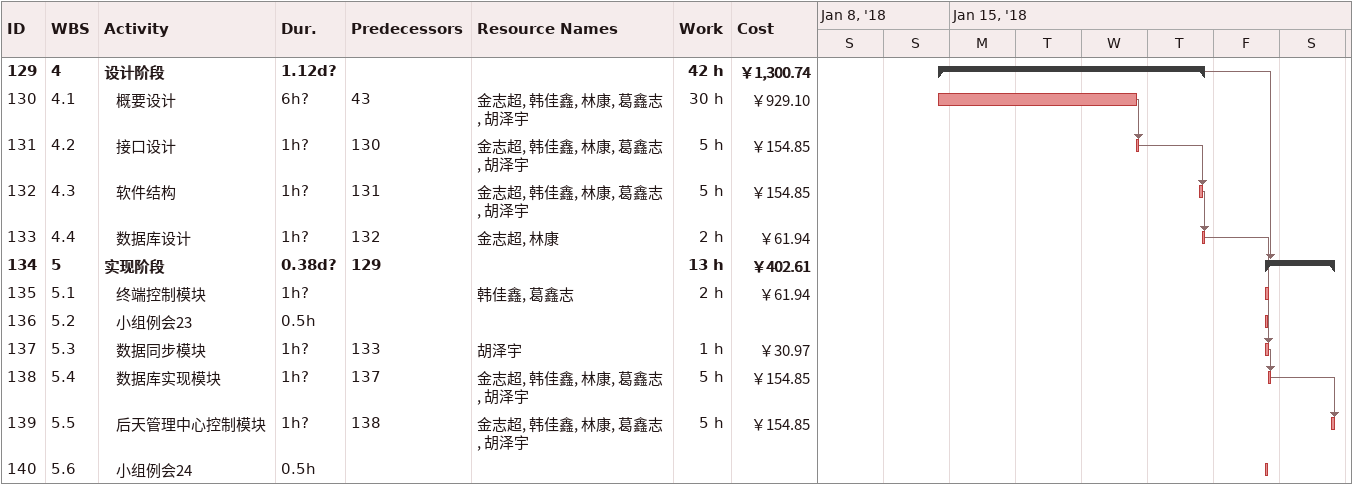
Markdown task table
| ID | WBS | Task | Duration | Start | Finish | Predecessors | Resources | Work (h) | Cost (￥) |
|---|---|---|---|---|---|---|---|---|---|
| 129 | 4 | **设计阶段** | 1.12d? | 2018-01-14 | 2018-01-18 |  |  | 42 | 1300.74 |
| 130 | 4.1 | 概要设计 | 6h? | 2018-01-14 | 2018-01-17 | 43 | 金志超, 韩佳鑫, 林康, 葛鑫志, 胡泽宇 | 30 | 929.10 |
| 131 | 4.2 | 接口设计 | 1h? | 2018-01-17 | 2018-01-17 | 130 | 金志超, 韩佳鑫, 林康, 葛鑫志, 胡泽宇 | 5 | 154.85 |
| 132 | 4.3 | 软件结构 | 1h? | 2018-01-18 | 2018-01-18 | 131 | 金志超, 韩佳鑫, 林康, 葛鑫志, 胡泽宇 | 5 | 154.85 |
| 133 | 4.4 | 数据库设计 | 1h? | 2018-01-18 | 2018-01-18 | 132 | 金志超, 林康 | 2 | 61.94 |
| 134 | 5 | **实现阶段** | 0.38d? | 2018-01-19 | 2018-01-20 | 129 |  | 13 | 402.61 |
| 135 | 5.1 | 终端控制模块 | 1h? | 2018-01-19 | 2018-01-19 |  | 韩佳鑫, 葛鑫志 | 2 | 61.94 |
| 136 | 5.2 | 小组例会23 | 0.5h | 2018-01-19 | 2018-01-19 |  |  |  |  |
| 137 | 5.3 | 数据同步模块 | 1h? | 2018-01-19 | 2018-01-19 | 133 | 胡泽宇 | 1 | 30.97 |
| 138 | 5.4 | 数据库实现模块 | 1h? | 2018-01-19 | 2018-01-19 | 137 | 金志超, 韩佳鑫, 林康, 葛鑫志, 胡泽宇 | 5 | 154.85 |
| 139 | 5.5 | 后天管理中心控制模块 | 1h? | 2018-01-20 | 2018-01-20 | 138 | 金志超, 韩佳鑫, 林康, 葛鑫志, 胡泽宇 | 5 | 154.85 |
| 140 | 5.6 | 小组例会24 | 0.5h | 2018-01-19 | 2018-01-19 |  |  |  |  |
